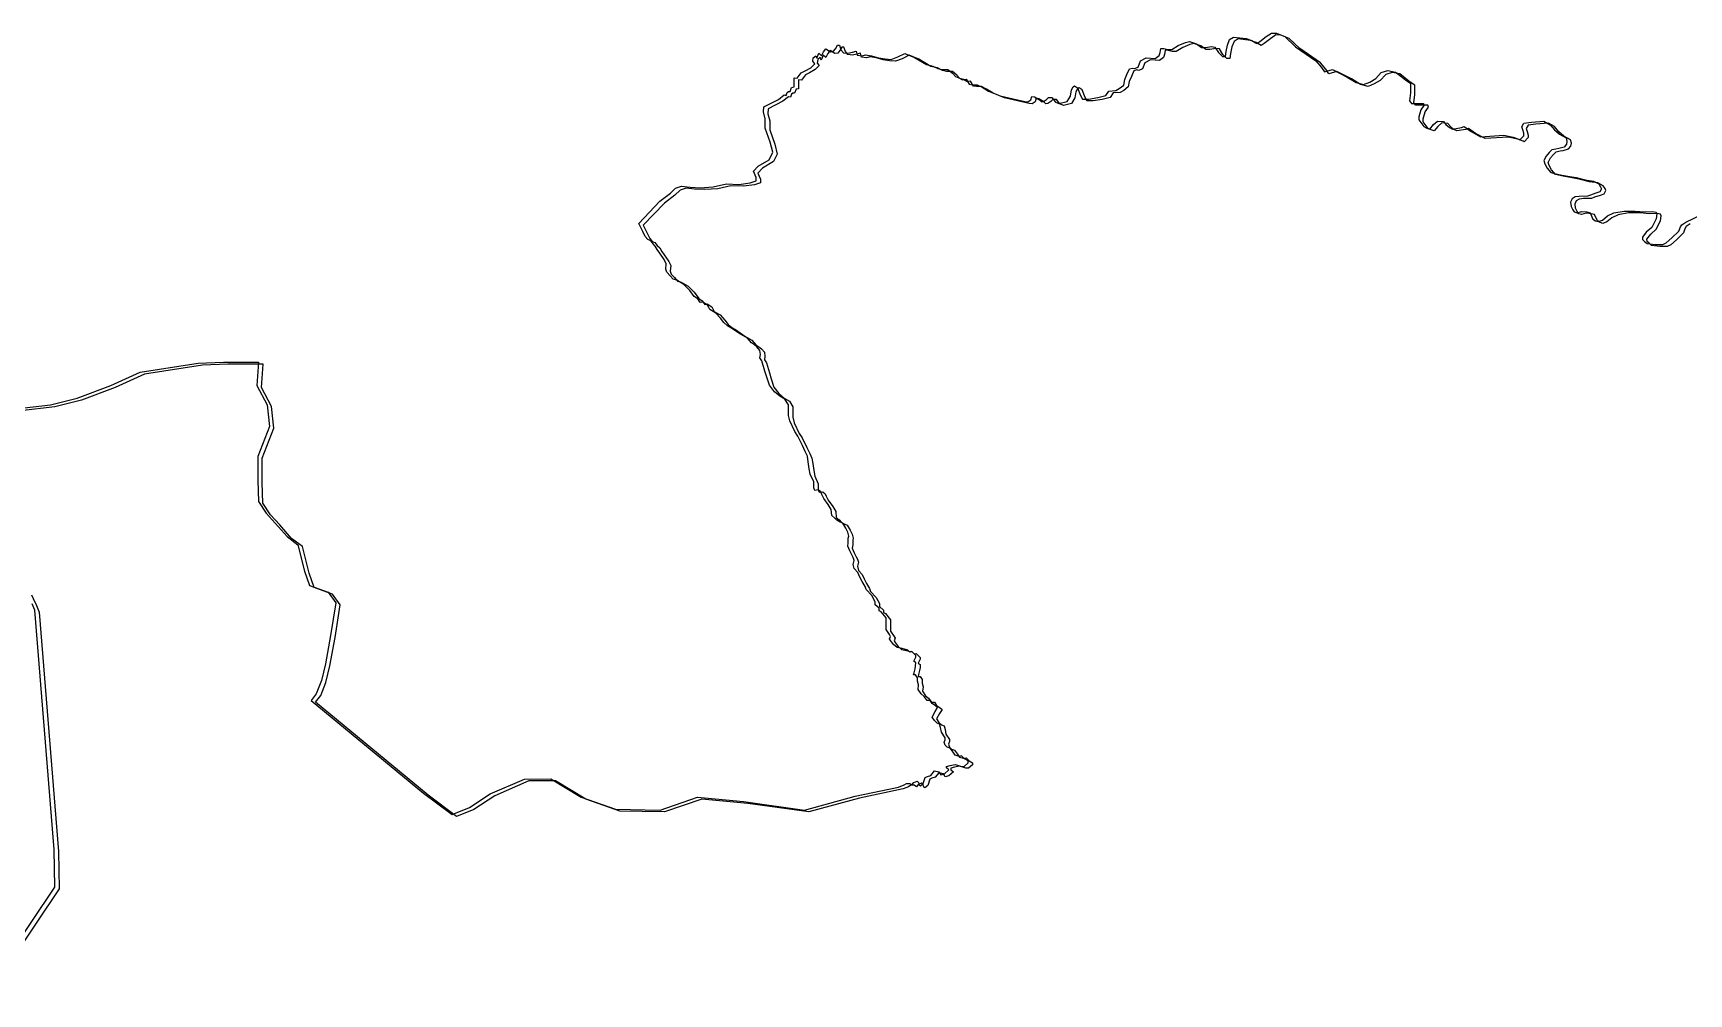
# Model space of a CAD drawing. Header units: inches. Extents: x 33.9 to 41.9, y -4.8 to 5.4.
# Drawn here: x 37.1919 to 37.5843, y -1.7434 to -1.5155 of the extents above; entities that cross this region are included whole.
import ezdxf

# ---------------------------------------------------------------- set-up
doc = ezdxf.new("R2010")
doc.units = ezdxf.units.IN
doc.header["$MEASUREMENT"] = 0
doc.layers.add('Counties', color=7, linetype='Continuous')

msp = doc.modelspace()

# ---------------------------------------------------------------- linework, layer by layer
at = {"layer": 'Counties'}
for points in [[(37.18778, -1.60464), (37.19594, -1.60365), (37.20231, -1.60207), (37.21028, -1.59911), (37.21725, -1.59594), (37.23098, -1.59377), (37.23695, -1.59357), (37.24113, -1.59357), (37.24531, -1.59357), (37.24491, -1.5991), (37.24729, -1.60364), (37.24789, -1.60878), (37.24509, -1.61589), (37.24509, -1.62162), (37.24528, -1.62656), (37.24707, -1.62933), (37.24926, -1.6317), (37.25205, -1.63491), (37.25463, -1.63683), (37.25621, -1.64315), (37.2574, -1.64651), (37.25959, -1.6473), (37.26178, -1.64809), (37.26357, -1.65066), (37.26237, -1.65836), (37.26117, -1.66508), (37.26017, -1.66903), (37.25897, -1.67219), (37.25777, -1.67377), (37.2844, -1.6958), (37.29119, -1.70083), (37.29528, -1.69919), (37.30021, -1.69591), (37.30831, -1.69242), (37.3146, -1.69238), (37.32178, -1.69675), (37.32985, -1.69958), (37.34045, -1.69979), (37.3493, -1.69673), (37.36024, -1.69775), (37.37465, -1.69976), (37.38666, -1.69648), (37.39699, -1.69431), (37.3983, -1.69379), (37.39883, -1.69344), (37.39962, -1.69344), (37.40014, -1.69379), (37.40058, -1.69326), (37.40137, -1.69291), (37.40172, -1.69327), (37.40189, -1.69388), (37.40215, -1.69406), (37.40284, -1.69346), (37.40332, -1.69203), (37.4038, -1.69179), (37.40463, -1.69155), (37.40547, -1.69048), (37.40654, -1.69072), (37.40702, -1.69144), (37.40785, -1.6912), (37.40893, -1.69025), (37.40833, -1.68977), (37.40833, -1.68941), (37.40917, -1.68918), (37.41036, -1.68894), (37.41119, -1.68918), (37.41191, -1.68942), (37.4125, -1.68942), (37.41346, -1.68859), (37.41346, -1.68811), (37.41263, -1.68763), (37.41192, -1.68692), (37.41132, -1.68703), (37.41037, -1.68679), (37.4099, -1.68608), (37.40918, -1.68512), (37.40847, -1.68488), (37.40799, -1.6844), (37.40776, -1.68368), (37.408, -1.68309), (37.408, -1.68261), (37.40717, -1.6813), (37.40694, -1.68022), (37.4067, -1.67939), (37.40611, -1.67915), (37.40551, -1.67855), (37.40492, -1.67771), (37.40564, -1.6764), (37.40624, -1.67545), (37.40576, -1.67509), (37.40493, -1.67449), (37.40446, -1.67377), (37.40374, -1.67377), (37.40303, -1.67281), (37.40232, -1.67222), (37.40161, -1.67114), (37.40173, -1.67007), (37.4015, -1.66923), (37.4015, -1.6684), (37.40103, -1.66768), (37.40055, -1.66768), (37.40067, -1.6672), (37.40091, -1.66625), (37.40103, -1.66553), (37.40104, -1.66482), (37.40056, -1.66446), (37.40104, -1.6635), (37.40104, -1.66315), (37.40009, -1.66219), (37.39961, -1.66231), (37.39914, -1.66183), (37.39783, -1.66147), (37.39664, -1.66123), (37.39581, -1.66051), (37.3951, -1.65955), (37.39486, -1.65919), (37.3951, -1.6586), (37.39486, -1.65812), (37.39403, -1.65693), (37.39404, -1.65525), (37.39404, -1.65418), (37.39286, -1.65275), (37.39238, -1.65251), (37.39238, -1.65191), (37.39143, -1.65107), (37.39144, -1.65036), (37.39061, -1.64892), (37.3893, -1.64749), (37.38907, -1.64677), (37.38836, -1.64558), (37.38776, -1.6445), (37.38729, -1.64343), (37.38646, -1.64247), (37.38623, -1.64152), (37.38647, -1.64056), (37.38623, -1.63984), (37.38588, -1.63925), (37.3854, -1.63829), (37.38493, -1.63722), (37.38505, -1.63638), (37.38506, -1.63531), (37.38518, -1.63483), (37.38494, -1.63387), (37.38447, -1.63292), (37.38376, -1.63172), (37.38316, -1.63148), (37.38233, -1.631), (37.38186, -1.63053), (37.38114, -1.62993), (37.38103, -1.6285), (37.38032, -1.6273), (37.37925, -1.62587), (37.37878, -1.62491), (37.37854, -1.62431), (37.37795, -1.62384), (37.37712, -1.62395), (37.37688, -1.62336), (37.37688, -1.62192), (37.37606, -1.62013), (37.37582, -1.61882), (37.37559, -1.61715), (37.37536, -1.61583), (37.37488, -1.61476), (37.37417, -1.61333), (37.37311, -1.61106), (37.3724, -1.60998), (37.37122, -1.60747), (37.37086, -1.60616), (37.37087, -1.60473), (37.37087, -1.60365), (37.37004, -1.60234), (37.36886, -1.60162), (37.36755, -1.60054), (37.36636, -1.59899), (37.36577, -1.59708), (37.3653, -1.59565), (37.3646, -1.59326), (37.36412, -1.59254), (37.36424, -1.59171), (37.36413, -1.59075), (37.36342, -1.58992), (37.36282, -1.58944), (37.36211, -1.58896), (37.36116, -1.58788), (37.3595, -1.58692), (37.35724, -1.58537), (37.35641, -1.58489), (37.35557, -1.58417), (37.35474, -1.58309), (37.35368, -1.5819), (37.35261, -1.5813), (37.35225, -1.58106), (37.35201, -1.58058), (37.35166, -1.57998), (37.35059, -1.57927), (37.34999, -1.57938), (37.3494, -1.57855), (37.34857, -1.57795), (37.3475, -1.57651), (37.34607, -1.57508), (37.34441, -1.57412), (37.34358, -1.57388), (37.34287, -1.57304), (37.34203, -1.57221), (37.3418, -1.57149), (37.34192, -1.57018), (37.34145, -1.56922), (37.34038, -1.56767), (37.33979, -1.56683), (37.33932, -1.566), (37.33872, -1.5654), (37.33813, -1.56468), (37.33753, -1.56444), (37.33694, -1.56372), (37.33635, -1.56253), (37.3354, -1.56062), (37.34043, -1.55538), (37.34294, -1.55347), (37.34413, -1.55228), (37.34556, -1.55181), (37.34759, -1.55205), (37.34997, -1.55218), (37.35307, -1.55195), (37.35617, -1.55124), (37.35915, -1.55136), (37.36177, -1.55101), (37.3632, -1.55054), (37.3632, -1.5497), (37.36261, -1.54827), (37.36369, -1.54708), (37.36632, -1.54553), (37.36716, -1.54374), (37.36657, -1.54136), (37.36539, -1.53801), (37.3654, -1.53586), (37.36493, -1.53419), (37.36505, -1.533), (37.36851, -1.53122), (37.36983, -1.53015), (37.3703, -1.53027), (37.37054, -1.52955), (37.3709, -1.52931), (37.37126, -1.52931), (37.37162, -1.52836), (37.37222, -1.52824), (37.37222, -1.52729), (37.37222, -1.52609), (37.37294, -1.52621), (37.3739, -1.5249), (37.37485, -1.52443), (37.37616, -1.52372), (37.37712, -1.52276), (37.37665, -1.52217), (37.37677, -1.52133), (37.37737, -1.52085), (37.3776, -1.52145), (37.37808, -1.52026), (37.37868, -1.52086), (37.37916, -1.5199), (37.37975, -1.51919), (37.38082, -1.51991), (37.38154, -1.51979), (37.38202, -1.5192), (37.3825, -1.51836), (37.38297, -1.51836), (37.38333, -1.51944), (37.38392, -1.52015), (37.38499, -1.52028), (37.38607, -1.52004), (37.3869, -1.5198), (37.38714, -1.52076), (37.38833, -1.52088), (37.38916, -1.52064), (37.39059, -1.52088), (37.39226, -1.52137), (37.3938, -1.52161), (37.39523, -1.52173), (37.39679, -1.52114), (37.39846, -1.52031), (37.40072, -1.52126), (37.40357, -1.52294), (37.40512, -1.5233), (37.40631, -1.5239), (37.40726, -1.52414), (37.40833, -1.52415), (37.40869, -1.52415), (37.40976, -1.52498), (37.41047, -1.52582), (37.4113, -1.52606), (37.41214, -1.52654), (37.41297, -1.52642), (37.41368, -1.52762), (37.4144, -1.52774), (37.41559, -1.52774), (37.41678, -1.52834), (37.41832, -1.5293), (37.42106, -1.53038), (37.42415, -1.5311), (37.42689, -1.5317), (37.42761, -1.53183), (37.42832, -1.53135), (37.42856, -1.53051), (37.42916, -1.53064), (37.43035, -1.53135), (37.43082, -1.53183), (37.4313, -1.53171), (37.43202, -1.53124), (37.43249, -1.53076), (37.43333, -1.53076), (37.43416, -1.53184), (37.43499, -1.5322), (37.4369, -1.53173), (37.43774, -1.53042), (37.43798, -1.52898), (37.43834, -1.52827), (37.4387, -1.52803), (37.43941, -1.52851), (37.44012, -1.5303), (37.44059, -1.53114), (37.44131, -1.53114), (37.44202, -1.53114), (37.44417, -1.53079), (37.44608, -1.53031), (37.4468, -1.52924), (37.44847, -1.52913), (37.4493, -1.52865), (37.45038, -1.52782), (37.45062, -1.52651), (37.4511, -1.52531), (37.4517, -1.524), (37.45242, -1.52377), (37.45289, -1.52389), (37.45373, -1.52353), (37.45433, -1.5221), (37.45564, -1.52139), (37.45779, -1.52151), (37.45874, -1.5208), (37.45898, -1.52008), (37.45911, -1.51913), (37.45982, -1.51913), (37.46077, -1.51937), (37.46173, -1.51937), (37.46328, -1.51842), (37.46495, -1.51771), (37.4659, -1.51747), (37.46757, -1.51807), (37.46876, -1.51891), (37.46971, -1.51891), (37.47114, -1.51868), (37.47197, -1.5188), (37.4728, -1.52011), (37.47375, -1.52107), (37.47447, -1.52107), (37.47459, -1.51988), (37.47495, -1.51833), (37.47543, -1.51702), (37.47639, -1.51642), (37.47937, -1.51679), (37.48068, -1.51727), (37.48187, -1.51799), (37.48258, -1.51751), (37.48414, -1.51632), (37.48533, -1.51549), (37.48652, -1.51549), (37.48854, -1.51633), (37.49104, -1.51872), (37.49591, -1.52207), (37.49721, -1.52363), (37.49793, -1.5247), (37.49984, -1.52411), (37.50328, -1.52591), (37.50542, -1.52722), (37.50721, -1.52771), (37.50864, -1.52711), (37.51007, -1.52628), (37.51139, -1.52485), (37.51294, -1.52438), (37.51473, -1.52474), (37.51603, -1.5257), (37.51722, -1.52666), (37.51829, -1.52737), (37.51828, -1.52964), (37.51804, -1.53155), (37.51851, -1.53215), (37.52078, -1.53215), (37.52137, -1.53215), (37.52149, -1.53263), (37.52077, -1.5337), (37.52029, -1.53537), (37.52028, -1.53609), (37.52147, -1.53764), (37.52218, -1.538), (37.5229, -1.53824), (37.52374, -1.53717), (37.52469, -1.53634), (37.52612, -1.53646), (37.52671, -1.53718), (37.52755, -1.53789), (37.52826, -1.53825), (37.53041, -1.5379), (37.531, -1.53766), (37.53266, -1.53886), (37.53493, -1.54006), (37.54041, -1.53971), (37.54267, -1.54019), (37.54398, -1.54067), (37.54422, -1.54079), (37.54517, -1.53984), (37.54517, -1.53925), (37.54494, -1.53841), (37.5447, -1.53769), (37.54518, -1.53686), (37.54697, -1.53662), (37.54995, -1.53639), (37.55138, -1.53723), (37.55245, -1.53843), (37.55363, -1.5395), (37.55518, -1.54034), (37.5554, -1.54113), (37.5553, -1.54182), (37.55471, -1.54252), (37.55343, -1.54289), (37.55273, -1.543), (37.55182, -1.54321), (37.55118, -1.5438), (37.55043, -1.54466), (37.54989, -1.54573), (37.55016, -1.54648), (37.55069, -1.5475), (37.55159, -1.54858), (37.55341, -1.54901), (37.5556, -1.54939), (37.55757, -1.54977), (37.5597, -1.55031), (37.56168, -1.55059), (37.56291, -1.55123), (37.56338, -1.55193), (37.5636, -1.55241), (37.56317, -1.55317), (37.56226, -1.55349), (37.56098, -1.55391), (37.56023, -1.55418), (37.55831, -1.55423), (37.55734, -1.55433), (37.5566, -1.55476), (37.55627, -1.55556), (37.55638, -1.55658), (37.5568, -1.55739), (37.55712, -1.55787), (37.55781, -1.55809), (37.55888, -1.55777), (37.56011, -1.55788), (37.56086, -1.5581), (37.56155, -1.5596), (37.56219, -1.55998), (37.56283, -1.56019), (37.56379, -1.55982), (37.56502, -1.55886), (37.56652, -1.55811), (37.56892, -1.55769), (37.57159, -1.55769), (37.57388, -1.55791), (37.5757, -1.55781), (37.57655, -1.55797), (37.57666, -1.55835), (37.57655, -1.55953), (37.57548, -1.56157), (37.57419, -1.56269), (37.57328, -1.56392), (37.57333, -1.56446), (37.57381, -1.56489), (37.5744, -1.56543), (37.57632, -1.56565), (37.57808, -1.56565), (37.57893, -1.56522), (37.58027, -1.56405), (37.58193, -1.56244), (37.58231, -1.56147), (37.58263, -1.56094), (37.58354, -1.5603), (37.58717, -1.55859)], [(37.18778, -1.60464), (37.19594, -1.60365), (37.20231, -1.60207), (37.21028, -1.59911), (37.21725, -1.59594), (37.23098, -1.59377), (37.23695, -1.59357), (37.24113, -1.59357), (37.24531, -1.59357), (37.24491, -1.5991), (37.24729, -1.60364), (37.24789, -1.60878), (37.24509, -1.61589), (37.24509, -1.62162), (37.24528, -1.62656), (37.24707, -1.62933), (37.24926, -1.6317), (37.25205, -1.63491), (37.25463, -1.63683), (37.25621, -1.64315), (37.2574, -1.64651), (37.25959, -1.6473), (37.26178, -1.64809), (37.26357, -1.65066), (37.26237, -1.65836), (37.26117, -1.66508), (37.26017, -1.66903), (37.25897, -1.67219), (37.25777, -1.67377), (37.2844, -1.6958), (37.29119, -1.70083), (37.29528, -1.69919), (37.30021, -1.69591), (37.30831, -1.69242), (37.3146, -1.69238), (37.32178, -1.69675), (37.32985, -1.69958), (37.34045, -1.69979), (37.3493, -1.69673), (37.36024, -1.69775), (37.37465, -1.69976), (37.38666, -1.69648), (37.39699, -1.69431), (37.3983, -1.69379), (37.39883, -1.69344), (37.39962, -1.69344), (37.40014, -1.69379), (37.40058, -1.69326), (37.40137, -1.69291), (37.40172, -1.69327), (37.40189, -1.69388), (37.40215, -1.69406), (37.40284, -1.69346), (37.40332, -1.69203), (37.4038, -1.69179), (37.40463, -1.69155), (37.40547, -1.69048), (37.40654, -1.69072), (37.40702, -1.69144), (37.40785, -1.6912), (37.40893, -1.69025), (37.40833, -1.68977), (37.40833, -1.68941), (37.40917, -1.68918), (37.41036, -1.68894), (37.41119, -1.68918), (37.41191, -1.68942), (37.4125, -1.68942), (37.41346, -1.68859), (37.41346, -1.68811), (37.41263, -1.68763), (37.41192, -1.68692), (37.41132, -1.68703), (37.41037, -1.68679), (37.4099, -1.68608), (37.40918, -1.68512), (37.40847, -1.68488), (37.40799, -1.6844), (37.40776, -1.68368), (37.408, -1.68309), (37.408, -1.68261), (37.40717, -1.6813), (37.40694, -1.68022), (37.4067, -1.67939), (37.40611, -1.67915), (37.40551, -1.67855), (37.40492, -1.67771), (37.40564, -1.6764), (37.40624, -1.67545), (37.40576, -1.67509), (37.40493, -1.67449), (37.40446, -1.67377), (37.40374, -1.67377), (37.40303, -1.67281), (37.40232, -1.67222), (37.40161, -1.67114), (37.40173, -1.67007), (37.4015, -1.66923), (37.4015, -1.6684), (37.40103, -1.66768), (37.40055, -1.66768), (37.40067, -1.6672), (37.40091, -1.66625), (37.40103, -1.66553), (37.40104, -1.66482), (37.40056, -1.66446), (37.40104, -1.6635), (37.40104, -1.66315), (37.40009, -1.66219), (37.39961, -1.66231), (37.39914, -1.66183), (37.39783, -1.66147), (37.39664, -1.66123), (37.39581, -1.66051), (37.3951, -1.65955), (37.39486, -1.65919), (37.3951, -1.6586), (37.39486, -1.65812), (37.39403, -1.65693), (37.39404, -1.65525), (37.39404, -1.65418), (37.39286, -1.65275), (37.39238, -1.65251), (37.39238, -1.65191), (37.39143, -1.65107), (37.39144, -1.65036), (37.39061, -1.64892), (37.3893, -1.64749), (37.38907, -1.64677), (37.38836, -1.64558), (37.38776, -1.6445), (37.38729, -1.64343), (37.38646, -1.64247), (37.38623, -1.64152), (37.38647, -1.64056), (37.38623, -1.63984), (37.38588, -1.63925), (37.3854, -1.63829), (37.38493, -1.63722), (37.38505, -1.63638), (37.38506, -1.63531), (37.38518, -1.63483), (37.38494, -1.63387), (37.38447, -1.63292), (37.38376, -1.63172), (37.38316, -1.63148), (37.38233, -1.631), (37.38186, -1.63053), (37.38114, -1.62993), (37.38103, -1.6285), (37.38032, -1.6273), (37.37925, -1.62587), (37.37878, -1.62491), (37.37854, -1.62431), (37.37795, -1.62384), (37.37712, -1.62395), (37.37688, -1.62336), (37.37688, -1.62192), (37.37606, -1.62013), (37.37582, -1.61882), (37.37559, -1.61715), (37.37536, -1.61583), (37.37488, -1.61476), (37.37417, -1.61333), (37.37311, -1.61106), (37.3724, -1.60998), (37.37122, -1.60747), (37.37086, -1.60616), (37.37087, -1.60473), (37.37087, -1.60365), (37.37004, -1.60234), (37.36886, -1.60162), (37.36755, -1.60054), (37.36636, -1.59899), (37.36577, -1.59708), (37.3653, -1.59565), (37.3646, -1.59326), (37.36412, -1.59254), (37.36424, -1.59171), (37.36413, -1.59075), (37.36342, -1.58992), (37.36282, -1.58944), (37.36211, -1.58896), (37.36116, -1.58788), (37.3595, -1.58692), (37.35724, -1.58537), (37.35641, -1.58489), (37.35557, -1.58417), (37.35474, -1.58309), (37.35368, -1.5819), (37.35261, -1.5813), (37.35225, -1.58106), (37.35201, -1.58058), (37.35166, -1.57998), (37.35059, -1.57927), (37.34999, -1.57938), (37.3494, -1.57855), (37.34857, -1.57795), (37.3475, -1.57651), (37.34607, -1.57508), (37.34441, -1.57412), (37.34358, -1.57388), (37.34287, -1.57304), (37.34203, -1.57221), (37.3418, -1.57149), (37.34192, -1.57018), (37.34145, -1.56922), (37.34038, -1.56767), (37.33979, -1.56683), (37.33932, -1.566), (37.33872, -1.5654), (37.33813, -1.56468), (37.33753, -1.56444), (37.33694, -1.56372), (37.33635, -1.56253), (37.3354, -1.56062), (37.34043, -1.55538), (37.34294, -1.55347), (37.34413, -1.55228), (37.34556, -1.55181), (37.34759, -1.55205), (37.34997, -1.55218), (37.35307, -1.55195), (37.35617, -1.55124), (37.35915, -1.55136), (37.36177, -1.55101), (37.3632, -1.55054), (37.3632, -1.5497), (37.36261, -1.54827), (37.36369, -1.54708), (37.36632, -1.54553), (37.36716, -1.54374), (37.36657, -1.54136), (37.36539, -1.53801), (37.3654, -1.53586), (37.36493, -1.53419), (37.36505, -1.533), (37.36851, -1.53122), (37.36983, -1.53015), (37.3703, -1.53027), (37.37054, -1.52955), (37.3709, -1.52931), (37.37126, -1.52931), (37.37162, -1.52836), (37.37222, -1.52824), (37.37222, -1.52729), (37.37222, -1.52609), (37.37294, -1.52621), (37.3739, -1.5249), (37.37485, -1.52443), (37.37616, -1.52372), (37.37712, -1.52276), (37.37665, -1.52217), (37.37677, -1.52133), (37.37737, -1.52085), (37.3776, -1.52145), (37.37808, -1.52026), (37.37868, -1.52086), (37.37916, -1.5199), (37.37975, -1.51919), (37.38082, -1.51991), (37.38154, -1.51979), (37.38202, -1.5192), (37.3825, -1.51836), (37.38297, -1.51836), (37.38333, -1.51944), (37.38392, -1.52015), (37.38499, -1.52028), (37.38607, -1.52004), (37.3869, -1.5198), (37.38714, -1.52076), (37.38833, -1.52088), (37.38916, -1.52064), (37.39059, -1.52088), (37.39226, -1.52137), (37.3938, -1.52161), (37.39523, -1.52173), (37.39679, -1.52114), (37.39846, -1.52031), (37.40072, -1.52126), (37.40357, -1.52294), (37.40512, -1.5233), (37.40631, -1.5239), (37.40726, -1.52414), (37.40833, -1.52415), (37.40869, -1.52415), (37.40976, -1.52498), (37.41047, -1.52582), (37.4113, -1.52606), (37.41214, -1.52654), (37.41297, -1.52642), (37.41368, -1.52762), (37.4144, -1.52774), (37.41559, -1.52774), (37.41678, -1.52834), (37.41832, -1.5293), (37.42106, -1.53038), (37.42415, -1.5311), (37.42689, -1.5317), (37.42761, -1.53183), (37.42832, -1.53135), (37.42856, -1.53051), (37.42916, -1.53064), (37.43035, -1.53135), (37.43082, -1.53183), (37.4313, -1.53171), (37.43202, -1.53124), (37.43249, -1.53076), (37.43333, -1.53076), (37.43416, -1.53184), (37.43499, -1.5322), (37.4369, -1.53173), (37.43774, -1.53042), (37.43798, -1.52898), (37.43834, -1.52827), (37.4387, -1.52803), (37.43941, -1.52851), (37.44012, -1.5303), (37.44059, -1.53114), (37.44131, -1.53114), (37.44202, -1.53114), (37.44417, -1.53079), (37.44608, -1.53031), (37.4468, -1.52924), (37.44847, -1.52913), (37.4493, -1.52865), (37.45038, -1.52782), (37.45062, -1.52651), (37.4511, -1.52531), (37.4517, -1.524), (37.45242, -1.52377), (37.45289, -1.52389), (37.45373, -1.52353), (37.45433, -1.5221), (37.45564, -1.52139), (37.45779, -1.52151), (37.45874, -1.5208), (37.45898, -1.52008), (37.45911, -1.51913), (37.45982, -1.51913), (37.46077, -1.51937), (37.46173, -1.51937), (37.46328, -1.51842), (37.46495, -1.51771), (37.4659, -1.51747), (37.46757, -1.51807), (37.46876, -1.51891), (37.46971, -1.51891), (37.47114, -1.51868), (37.47197, -1.5188), (37.4728, -1.52011), (37.47375, -1.52107), (37.47447, -1.52107), (37.47459, -1.51988), (37.47495, -1.51833), (37.47543, -1.51702), (37.47639, -1.51642), (37.47937, -1.51679), (37.48068, -1.51727), (37.48187, -1.51799), (37.48258, -1.51751), (37.48414, -1.51632), (37.48533, -1.51549), (37.48652, -1.51549), (37.48854, -1.51633), (37.49104, -1.51872), (37.49591, -1.52207), (37.49721, -1.52363), (37.49793, -1.5247), (37.49984, -1.52411), (37.50328, -1.52591), (37.50542, -1.52722), (37.50721, -1.52771), (37.50864, -1.52711), (37.51007, -1.52628), (37.51139, -1.52485), (37.51294, -1.52438), (37.51473, -1.52474), (37.51603, -1.5257), (37.51722, -1.52666), (37.51829, -1.52737), (37.51828, -1.52964), (37.51804, -1.53155), (37.51851, -1.53215), (37.52078, -1.53215), (37.52137, -1.53215), (37.52149, -1.53263), (37.52077, -1.5337), (37.52029, -1.53537), (37.52028, -1.53609), (37.52147, -1.53764), (37.52218, -1.538), (37.5229, -1.53824), (37.52374, -1.53717), (37.52469, -1.53634), (37.52612, -1.53646), (37.52671, -1.53718), (37.52755, -1.53789), (37.52826, -1.53825), (37.53041, -1.5379), (37.531, -1.53766), (37.53266, -1.53886), (37.53493, -1.54006), (37.54041, -1.53971), (37.54267, -1.54019), (37.54398, -1.54067), (37.54422, -1.54079), (37.54517, -1.53984), (37.54517, -1.53925), (37.54494, -1.53841), (37.5447, -1.53769), (37.54518, -1.53686), (37.54697, -1.53662), (37.54995, -1.53639), (37.55138, -1.53723), (37.55245, -1.53843), (37.55363, -1.5395), (37.55518, -1.54034), (37.5554, -1.54113), (37.5553, -1.54182), (37.55471, -1.54252), (37.55343, -1.54289), (37.55273, -1.543), (37.55182, -1.54321), (37.55118, -1.5438), (37.55043, -1.54466), (37.54989, -1.54573), (37.55016, -1.54648), (37.55069, -1.5475), (37.55159, -1.54858), (37.55341, -1.54901), (37.5556, -1.54939), (37.55757, -1.54977), (37.5597, -1.55031), (37.56168, -1.55059), (37.56291, -1.55123), (37.56338, -1.55193), (37.5636, -1.55241), (37.56317, -1.55317), (37.56226, -1.55349), (37.56098, -1.55391), (37.56023, -1.55418), (37.55831, -1.55423), (37.55734, -1.55433), (37.5566, -1.55476), (37.55627, -1.55556), (37.55638, -1.55658), (37.5568, -1.55739), (37.55712, -1.55787), (37.55781, -1.55809), (37.55888, -1.55777), (37.56011, -1.55788), (37.56086, -1.5581), (37.56155, -1.5596), (37.56219, -1.55998), (37.56283, -1.56019), (37.56379, -1.55982), (37.56502, -1.55886), (37.56652, -1.55811), (37.56892, -1.55769), (37.57159, -1.55769), (37.57388, -1.55791), (37.5757, -1.55781), (37.57655, -1.55797), (37.57666, -1.55835), (37.57655, -1.55953), (37.57548, -1.56157), (37.57419, -1.56269), (37.57328, -1.56392), (37.57333, -1.56446), (37.57381, -1.56489), (37.5744, -1.56543), (37.57632, -1.56565), (37.57808, -1.56565), (37.57893, -1.56522), (37.58027, -1.56405), (37.58193, -1.56244), (37.58231, -1.56147), (37.58263, -1.56094), (37.58354, -1.5603), (37.58717, -1.55859)], [(37.58459, -1.56074), (37.58368, -1.56138), (37.58336, -1.56192), (37.58298, -1.56289), (37.58132, -1.56449), (37.57998, -1.56567), (37.57913, -1.5661), (37.57737, -1.56609), (37.57545, -1.56587), (37.57486, -1.56534), (37.57438, -1.56491), (37.57433, -1.56437), (37.57524, -1.56314), (37.57652, -1.56201), (37.5776, -1.55998), (37.57771, -1.5588), (37.5776, -1.55842), (37.57675, -1.55826), (37.57493, -1.55836), (37.57264, -1.55814), (37.56997, -1.55813), (37.56756, -1.55856), (37.56607, -1.55931), (37.56484, -1.56027), (37.56388, -1.56064), (37.56324, -1.56043), (37.5626, -1.56005), (37.56191, -1.55854), (37.56116, -1.55833), (37.55993, -1.55822), (37.55886, -1.55854), (37.55817, -1.55832), (37.55785, -1.55784), (37.55743, -1.55703), (37.55732, -1.55601), (37.55764, -1.55521), (37.55839, -1.55478), (37.55935, -1.55467), (37.56128, -1.55463), (37.56202, -1.55436), (37.56331, -1.55393), (37.56421, -1.55361), (37.56464, -1.55286), (37.56443, -1.55238), (37.56395, -1.55168), (37.56273, -1.55103), (37.56075, -1.55076), (37.55862, -1.55022), (37.55664, -1.54984), (37.55446, -1.54946), (37.55264, -1.54902), (37.55174, -1.54795), (37.55121, -1.54693), (37.55094, -1.54618), (37.55148, -1.5451), (37.55223, -1.54425), (37.55287, -1.54366), (37.55378, -1.54345), (37.55447, -1.54334), (37.55576, -1.54297), (37.55634, -1.54227), (37.55645, -1.54157), (37.55623, -1.54079), (37.55468, -1.53995), (37.55349, -1.53887), (37.55243, -1.53768), (37.551, -1.53684), (37.54802, -1.53707), (37.54623, -1.53731), (37.54575, -1.53814), (37.54599, -1.53886), (37.54622, -1.53969), (37.54622, -1.54029), (37.54526, -1.54124), (37.54503, -1.54112), (37.54372, -1.54064), (37.54146, -1.54016), (37.53597, -1.54051), (37.53371, -1.53931), (37.53205, -1.53811), (37.53145, -1.53835), (37.52931, -1.5387), (37.52859, -1.53834), (37.52776, -1.53762), (37.52717, -1.53691), (37.52574, -1.53678), (37.52478, -1.53762), (37.52395, -1.53869), (37.52323, -1.53845), (37.52252, -1.53809), (37.52133, -1.53653), (37.52134, -1.53582), (37.52182, -1.53415), (37.52254, -1.53308), (37.52242, -1.5326), (37.52182, -1.5326), (37.51956, -1.53259), (37.51909, -1.532), (37.51933, -1.53009), (37.51934, -1.52782), (37.51827, -1.5271), (37.51708, -1.52614), (37.51577, -1.52519), (37.51399, -1.52482), (37.51244, -1.5253), (37.51112, -1.52673), (37.50969, -1.52756), (37.50826, -1.52815), (37.50647, -1.52767), (37.50433, -1.52635), (37.50088, -1.52456), (37.49897, -1.52515), (37.49826, -1.52407), (37.49696, -1.52252), (37.49209, -1.51917), (37.48959, -1.51678), (37.48757, -1.51594), (37.48638, -1.51593), (37.48518, -1.51677), (37.48363, -1.51796), (37.48291, -1.51843), (37.48173, -1.51771), (37.48042, -1.51723), (37.47744, -1.51687), (37.47648, -1.51746), (37.476, -1.51877), (37.47564, -1.52032), (37.47552, -1.52152), (37.4748, -1.52152), (37.47385, -1.52056), (37.47302, -1.51924), (37.47219, -1.51912), (37.47076, -1.51936), (37.4698, -1.51936), (37.46862, -1.51852), (37.46695, -1.51792), (37.466, -1.51816), (37.46433, -1.51887), (37.46277, -1.51982), (37.46182, -1.51982), (37.46087, -1.51958), (37.46015, -1.51957), (37.46003, -1.52053), (37.45979, -1.52124), (37.45883, -1.52196), (37.45669, -1.52183), (37.45538, -1.52255), (37.45478, -1.52398), (37.45394, -1.52433), (37.45346, -1.52421), (37.45275, -1.52445), (37.45215, -1.52576), (37.45167, -1.52695), (37.45142, -1.52827), (37.45035, -1.5291), (37.44951, -1.52957), (37.44785, -1.52969), (37.44713, -1.53076), (37.44522, -1.53123), (37.44307, -1.53159), (37.44236, -1.53159), (37.44164, -1.53158), (37.44117, -1.53075), (37.44046, -1.52896), (37.43975, -1.52848), (37.43939, -1.52872), (37.43903, -1.52943), (37.43879, -1.53086), (37.43795, -1.53217), (37.43604, -1.53265), (37.43521, -1.53229), (37.43438, -1.53121), (37.43354, -1.53121), (37.43306, -1.53169), (37.43235, -1.53216), (37.43187, -1.53228), (37.4314, -1.5318), (37.43021, -1.53108), (37.42961, -1.53096), (37.42937, -1.5318), (37.42865, -1.53227), (37.42794, -1.53215), (37.4252, -1.53155), (37.42211, -1.53083), (37.41937, -1.52975), (37.41782, -1.52879), (37.41663, -1.52819), (37.41544, -1.52819), (37.41473, -1.52806), (37.41402, -1.52687), (37.41318, -1.52699), (37.41235, -1.52651), (37.41152, -1.52627), (37.41081, -1.52543), (37.40974, -1.52459), (37.40938, -1.52459), (37.40831, -1.52459), (37.40736, -1.52435), (37.40617, -1.52375), (37.40462, -1.52339), (37.40176, -1.52171), (37.3995, -1.52075), (37.39783, -1.52158), (37.39628, -1.52218), (37.39485, -1.52205), (37.39331, -1.52181), (37.39164, -1.52133), (37.39021, -1.52109), (37.38938, -1.52133), (37.38818, -1.5212), (37.38795, -1.52025), (37.38711, -1.52049), (37.38604, -1.52072), (37.38497, -1.5206), (37.38438, -1.51988), (37.38402, -1.51881), (37.38355, -1.51881), (37.38307, -1.51964), (37.38259, -1.52024), (37.38187, -1.52035), (37.3808, -1.51964), (37.3802, -1.52035), (37.37972, -1.5213), (37.37913, -1.52071), (37.37865, -1.5219), (37.37841, -1.5213), (37.37782, -1.52178), (37.37769, -1.52261), (37.37817, -1.52321), (37.37721, -1.52416), (37.3759, -1.52488), (37.37494, -1.52535), (37.37399, -1.52666), (37.37327, -1.52654), (37.37327, -1.52773), (37.37326, -1.52869), (37.37267, -1.52881), (37.37231, -1.52976), (37.37195, -1.52976), (37.37159, -1.53), (37.37135, -1.53071), (37.37087, -1.53059), (37.36956, -1.53166), (37.3661, -1.53345), (37.36598, -1.53464), (37.36645, -1.53631), (37.36644, -1.53846), (37.36762, -1.5418), (37.3682, -1.54419), (37.36736, -1.54598), (37.36474, -1.54752), (37.36366, -1.54871), (37.36425, -1.55015), (37.36425, -1.55098), (37.36282, -1.55146), (37.36019, -1.55181), (37.35722, -1.55168), (37.35412, -1.55239), (37.35102, -1.55262), (37.34864, -1.5525), (37.34661, -1.55226), (37.34518, -1.55273), (37.34398, -1.55392), (37.34147, -1.55582), (37.33645, -1.56106), (37.3374, -1.56298), (37.33799, -1.56417), (37.33858, -1.56489), (37.33918, -1.56513), (37.33977, -1.56584), (37.34036, -1.56644), (37.34084, -1.56728), (37.34143, -1.56812), (37.3425, -1.56967), (37.34297, -1.57062), (37.34285, -1.57194), (37.34308, -1.57265), (37.34391, -1.57349), (37.34462, -1.57433), (37.34546, -1.57457), (37.34712, -1.57553), (37.34855, -1.57696), (37.34961, -1.5784), (37.35045, -1.57899), (37.35104, -1.57983), (37.35164, -1.57971), (37.3527, -1.58043), (37.35306, -1.58103), (37.3533, -1.58151), (37.35365, -1.58175), (37.35472, -1.58234), (37.35579, -1.58354), (37.35662, -1.58462), (37.35745, -1.58533), (37.35829, -1.58581), (37.36054, -1.58737), (37.36221, -1.58833), (37.36316, -1.5894), (37.36387, -1.58988), (37.36446, -1.59036), (37.36518, -1.5912), (37.36529, -1.59215), (37.36517, -1.59299), (37.36564, -1.59371), (37.36635, -1.59609), (37.36682, -1.59753), (37.36741, -1.59944), (37.3686, -1.60099), (37.3699, -1.60207), (37.37109, -1.60279), (37.37192, -1.6041), (37.37192, -1.60517), (37.37191, -1.60661), (37.37227, -1.60792), (37.37345, -1.61043), (37.37416, -1.6115), (37.37522, -1.61377), (37.37593, -1.61521), (37.37641, -1.61628), (37.37664, -1.61759), (37.37687, -1.61927), (37.3771, -1.62058), (37.37793, -1.62237), (37.37793, -1.6238), (37.37816, -1.6244), (37.379, -1.62428), (37.37959, -1.62476), (37.37983, -1.62536), (37.3803, -1.62631), (37.38137, -1.62775), (37.38208, -1.62894), (37.38219, -1.63038), (37.38291, -1.63097), (37.38338, -1.63145), (37.38421, -1.63193), (37.38481, -1.63217), (37.38552, -1.63337), (37.38599, -1.63432), (37.38623, -1.63528), (37.38611, -1.63575), (37.3861, -1.63683), (37.38598, -1.63766), (37.38645, -1.63874), (37.38692, -1.63969), (37.38728, -1.64029), (37.38752, -1.64101), (37.38727, -1.64196), (37.38751, -1.64292), (37.38834, -1.64387), (37.38881, -1.64495), (37.3894, -1.64602), (37.39011, -1.64722), (37.39035, -1.64793), (37.39166, -1.64937), (37.39248, -1.6508), (37.39248, -1.65152), (37.39343, -1.65236), (37.39343, -1.65295), (37.39391, -1.65319), (37.39509, -1.65463), (37.39509, -1.6557), (37.39508, -1.65737), (37.39591, -1.65857), (37.39615, -1.65904), (37.39591, -1.65964), (37.39615, -1.66), (37.39686, -1.66096), (37.39769, -1.66167), (37.39888, -1.66191), (37.40019, -1.66228), (37.40066, -1.66275), (37.40114, -1.66264), (37.40209, -1.66359), (37.40209, -1.66395), (37.40161, -1.6649), (37.40208, -1.66526), (37.40208, -1.66598), (37.40196, -1.66669), (37.40172, -1.66765), (37.4016, -1.66813), (37.40207, -1.66813), (37.40255, -1.66884), (37.40254, -1.66968), (37.40278, -1.67051), (37.40266, -1.67159), (37.40337, -1.67266), (37.40408, -1.67326), (37.40479, -1.67422), (37.40551, -1.67422), (37.40598, -1.67494), (37.40681, -1.67554), (37.40729, -1.67589), (37.40669, -1.67685), (37.40597, -1.67816), (37.40656, -1.679), (37.40716, -1.67959), (37.40775, -1.67983), (37.40799, -1.68067), (37.40822, -1.68174), (37.40905, -1.68306), (37.40905, -1.68354), (37.40881, -1.68413), (37.40904, -1.68485), (37.40952, -1.68533), (37.41023, -1.68557), (37.41094, -1.68652), (37.41142, -1.68724), (37.41237, -1.68748), (37.41297, -1.68736), (37.41368, -1.68808), (37.41451, -1.68856), (37.41451, -1.68904), (37.41355, -1.68987), (37.41296, -1.68987), (37.41224, -1.68963), (37.41141, -1.68939), (37.41022, -1.68962), (37.40938, -1.68986), (37.40938, -1.69022), (37.40997, -1.6907), (37.4089, -1.69165), (37.40806, -1.69189), (37.40759, -1.69117), (37.40652, -1.69093), (37.40568, -1.692), (37.40485, -1.69224), (37.40437, -1.69247), (37.40389, -1.69391), (37.4032, -1.69451), (37.40294, -1.69433), (37.40277, -1.69371), (37.40242, -1.69336), (37.40163, -1.69371), (37.40119, -1.69424), (37.40066, -1.69388), (37.39988, -1.69388), (37.39935, -1.69423), (37.39803, -1.69476), (37.3877, -1.69693), (37.3757, -1.7002), (37.36128, -1.6982), (37.35034, -1.69718), (37.3415, -1.70023), (37.3309, -1.70003), (37.32283, -1.69719), (37.31565, -1.69283), (37.30935, -1.69287), (37.30126, -1.69636), (37.29633, -1.69964), (37.29223, -1.70128), (37.28545, -1.69624), (37.25882, -1.67422), (37.26002, -1.67264), (37.26121, -1.66948), (37.26221, -1.66553), (37.26341, -1.65881), (37.26462, -1.65111), (37.26283, -1.64854), (37.26064, -1.64775), (37.25845, -1.64696), (37.25726, -1.6436), (37.25567, -1.63728), (37.2531, -1.63535), (37.2503, -1.63214), (37.24812, -1.62977), (37.24633, -1.62701), (37.24613, -1.62207), (37.24614, -1.61634), (37.24893, -1.60923), (37.24834, -1.60409), (37.24596, -1.59955), (37.24636, -1.59402), (37.24218, -1.59402), (37.238, -1.59402), (37.23203, -1.59422), (37.21829, -1.59639), (37.21132, -1.59955), (37.20336, -1.60252), (37.19699, -1.6041), (37.18883, -1.60509)], [(37.58459, -1.56074), (37.58368, -1.56138), (37.58336, -1.56192), (37.58298, -1.56289), (37.58132, -1.56449), (37.57998, -1.56567), (37.57913, -1.5661), (37.57737, -1.56609), (37.57545, -1.56587), (37.57486, -1.56534), (37.57438, -1.56491), (37.57433, -1.56437), (37.57524, -1.56314), (37.57652, -1.56201), (37.5776, -1.55998), (37.57771, -1.5588), (37.5776, -1.55842), (37.57675, -1.55826), (37.57493, -1.55836), (37.57264, -1.55814), (37.56997, -1.55813), (37.56756, -1.55856), (37.56607, -1.55931), (37.56484, -1.56027), (37.56388, -1.56064), (37.56324, -1.56043), (37.5626, -1.56005), (37.56191, -1.55854), (37.56116, -1.55833), (37.55993, -1.55822), (37.55886, -1.55854), (37.55817, -1.55832), (37.55785, -1.55784), (37.55743, -1.55703), (37.55732, -1.55601), (37.55764, -1.55521), (37.55839, -1.55478), (37.55935, -1.55467), (37.56128, -1.55463), (37.56202, -1.55436), (37.56331, -1.55393), (37.56421, -1.55361), (37.56464, -1.55286), (37.56443, -1.55238), (37.56395, -1.55168), (37.56273, -1.55103), (37.56075, -1.55076), (37.55862, -1.55022), (37.55664, -1.54984), (37.55446, -1.54946), (37.55264, -1.54902), (37.55174, -1.54795), (37.55121, -1.54693), (37.55094, -1.54618), (37.55148, -1.5451), (37.55223, -1.54425), (37.55287, -1.54366), (37.55378, -1.54345), (37.55447, -1.54334), (37.55576, -1.54297), (37.55634, -1.54227), (37.55645, -1.54157), (37.55623, -1.54079), (37.55468, -1.53995), (37.55349, -1.53887), (37.55243, -1.53768), (37.551, -1.53684), (37.54802, -1.53707), (37.54623, -1.53731), (37.54575, -1.53814), (37.54599, -1.53886), (37.54622, -1.53969), (37.54622, -1.54029), (37.54526, -1.54124), (37.54503, -1.54112), (37.54372, -1.54064), (37.54146, -1.54016), (37.53597, -1.54051), (37.53371, -1.53931), (37.53205, -1.53811), (37.53145, -1.53835), (37.52931, -1.5387), (37.52859, -1.53834), (37.52776, -1.53762), (37.52717, -1.53691), (37.52574, -1.53678), (37.52478, -1.53762), (37.52395, -1.53869), (37.52323, -1.53845), (37.52252, -1.53809), (37.52133, -1.53653), (37.52134, -1.53582), (37.52182, -1.53415), (37.52254, -1.53308), (37.52242, -1.5326), (37.52182, -1.5326), (37.51956, -1.53259), (37.51909, -1.532), (37.51933, -1.53009), (37.51934, -1.52782), (37.51827, -1.5271), (37.51708, -1.52614), (37.51577, -1.52519), (37.51399, -1.52482), (37.51244, -1.5253), (37.51112, -1.52673), (37.50969, -1.52756), (37.50826, -1.52815), (37.50647, -1.52767), (37.50433, -1.52635), (37.50088, -1.52456), (37.49897, -1.52515), (37.49826, -1.52407), (37.49696, -1.52252), (37.49209, -1.51917), (37.48959, -1.51678), (37.48757, -1.51594), (37.48638, -1.51593), (37.48518, -1.51677), (37.48363, -1.51796), (37.48291, -1.51843), (37.48173, -1.51771), (37.48042, -1.51723), (37.47744, -1.51687), (37.47648, -1.51746), (37.476, -1.51877), (37.47564, -1.52032), (37.47552, -1.52152), (37.4748, -1.52152), (37.47385, -1.52056), (37.47302, -1.51924), (37.47219, -1.51912), (37.47076, -1.51936), (37.4698, -1.51936), (37.46862, -1.51852), (37.46695, -1.51792), (37.466, -1.51816), (37.46433, -1.51887), (37.46277, -1.51982), (37.46182, -1.51982), (37.46087, -1.51958), (37.46015, -1.51957), (37.46003, -1.52053), (37.45979, -1.52124), (37.45883, -1.52196), (37.45669, -1.52183), (37.45538, -1.52255), (37.45478, -1.52398), (37.45394, -1.52433), (37.45346, -1.52421), (37.45275, -1.52445), (37.45215, -1.52576), (37.45167, -1.52695), (37.45142, -1.52827), (37.45035, -1.5291), (37.44951, -1.52957), (37.44785, -1.52969), (37.44713, -1.53076), (37.44522, -1.53123), (37.44307, -1.53159), (37.44236, -1.53159), (37.44164, -1.53158), (37.44117, -1.53075), (37.44046, -1.52896), (37.43975, -1.52848), (37.43939, -1.52872), (37.43903, -1.52943), (37.43879, -1.53086), (37.43795, -1.53217), (37.43604, -1.53265), (37.43521, -1.53229), (37.43438, -1.53121), (37.43354, -1.53121), (37.43306, -1.53169), (37.43235, -1.53216), (37.43187, -1.53228), (37.4314, -1.5318), (37.43021, -1.53108), (37.42961, -1.53096), (37.42937, -1.5318), (37.42865, -1.53227), (37.42794, -1.53215), (37.4252, -1.53155), (37.42211, -1.53083), (37.41937, -1.52975), (37.41782, -1.52879), (37.41663, -1.52819), (37.41544, -1.52819), (37.41473, -1.52806), (37.41402, -1.52687), (37.41318, -1.52699), (37.41235, -1.52651), (37.41152, -1.52627), (37.41081, -1.52543), (37.40974, -1.52459), (37.40938, -1.52459), (37.40831, -1.52459), (37.40736, -1.52435), (37.40617, -1.52375), (37.40462, -1.52339), (37.40176, -1.52171), (37.3995, -1.52075), (37.39783, -1.52158), (37.39628, -1.52218), (37.39485, -1.52205), (37.39331, -1.52181), (37.39164, -1.52133), (37.39021, -1.52109), (37.38938, -1.52133), (37.38818, -1.5212), (37.38795, -1.52025), (37.38711, -1.52049), (37.38604, -1.52072), (37.38497, -1.5206), (37.38438, -1.51988), (37.38402, -1.51881), (37.38355, -1.51881), (37.38307, -1.51964), (37.38259, -1.52024), (37.38187, -1.52035), (37.3808, -1.51964), (37.3802, -1.52035), (37.37972, -1.5213), (37.37913, -1.52071), (37.37865, -1.5219), (37.37841, -1.5213), (37.37782, -1.52178), (37.37769, -1.52261), (37.37817, -1.52321), (37.37721, -1.52416), (37.3759, -1.52488), (37.37494, -1.52535), (37.37399, -1.52666), (37.37327, -1.52654), (37.37327, -1.52773), (37.37326, -1.52869), (37.37267, -1.52881), (37.37231, -1.52976), (37.37195, -1.52976), (37.37159, -1.53), (37.37135, -1.53071), (37.37087, -1.53059), (37.36956, -1.53166), (37.3661, -1.53345), (37.36598, -1.53464), (37.36645, -1.53631), (37.36644, -1.53846), (37.36762, -1.5418), (37.3682, -1.54419), (37.36736, -1.54598), (37.36474, -1.54752), (37.36366, -1.54871), (37.36425, -1.55015), (37.36425, -1.55098), (37.36282, -1.55146), (37.36019, -1.55181), (37.35722, -1.55168), (37.35412, -1.55239), (37.35102, -1.55262), (37.34864, -1.5525), (37.34661, -1.55226), (37.34518, -1.55273), (37.34398, -1.55392), (37.34147, -1.55582), (37.33645, -1.56106), (37.3374, -1.56298), (37.33799, -1.56417), (37.33858, -1.56489), (37.33918, -1.56513), (37.33977, -1.56584), (37.34036, -1.56644), (37.34084, -1.56728), (37.34143, -1.56812), (37.3425, -1.56967), (37.34297, -1.57062), (37.34285, -1.57194), (37.34308, -1.57265), (37.34391, -1.57349), (37.34462, -1.57433), (37.34546, -1.57457), (37.34712, -1.57553), (37.34855, -1.57696), (37.34961, -1.5784), (37.35045, -1.57899), (37.35104, -1.57983), (37.35164, -1.57971), (37.3527, -1.58043), (37.35306, -1.58103), (37.3533, -1.58151), (37.35365, -1.58175), (37.35472, -1.58234), (37.35579, -1.58354), (37.35662, -1.58462), (37.35745, -1.58533), (37.35829, -1.58581), (37.36054, -1.58737), (37.36221, -1.58833), (37.36316, -1.5894), (37.36387, -1.58988), (37.36446, -1.59036), (37.36518, -1.5912), (37.36529, -1.59215), (37.36517, -1.59299), (37.36564, -1.59371), (37.36635, -1.59609), (37.36682, -1.59753), (37.36741, -1.59944), (37.3686, -1.60099), (37.3699, -1.60207), (37.37109, -1.60279), (37.37192, -1.6041), (37.37192, -1.60517), (37.37191, -1.60661), (37.37227, -1.60792), (37.37345, -1.61043), (37.37416, -1.6115), (37.37522, -1.61377), (37.37593, -1.61521), (37.37641, -1.61628), (37.37664, -1.61759), (37.37687, -1.61927), (37.3771, -1.62058), (37.37793, -1.62237), (37.37793, -1.6238), (37.37816, -1.6244), (37.379, -1.62428), (37.37959, -1.62476), (37.37983, -1.62536), (37.3803, -1.62631), (37.38137, -1.62775), (37.38208, -1.62894), (37.38219, -1.63038), (37.38291, -1.63097), (37.38338, -1.63145), (37.38421, -1.63193), (37.38481, -1.63217), (37.38552, -1.63337), (37.38599, -1.63432), (37.38623, -1.63528), (37.38611, -1.63575), (37.3861, -1.63683), (37.38598, -1.63766), (37.38645, -1.63874), (37.38692, -1.63969), (37.38728, -1.64029), (37.38752, -1.64101), (37.38727, -1.64196), (37.38751, -1.64292), (37.38834, -1.64387), (37.38881, -1.64495), (37.3894, -1.64602), (37.39011, -1.64722), (37.39035, -1.64793), (37.39166, -1.64937), (37.39248, -1.6508), (37.39248, -1.65152), (37.39343, -1.65236), (37.39343, -1.65295), (37.39391, -1.65319), (37.39509, -1.65463), (37.39509, -1.6557), (37.39508, -1.65737), (37.39591, -1.65857), (37.39615, -1.65904), (37.39591, -1.65964), (37.39615, -1.66), (37.39686, -1.66096), (37.39769, -1.66167), (37.39888, -1.66191), (37.40019, -1.66228), (37.40066, -1.66275), (37.40114, -1.66264), (37.40209, -1.66359), (37.40209, -1.66395), (37.40161, -1.6649), (37.40208, -1.66526), (37.40208, -1.66598), (37.40196, -1.66669), (37.40172, -1.66765), (37.4016, -1.66813), (37.40207, -1.66813), (37.40255, -1.66884), (37.40254, -1.66968), (37.40278, -1.67051), (37.40266, -1.67159), (37.40337, -1.67266), (37.40408, -1.67326), (37.40479, -1.67422), (37.40551, -1.67422), (37.40598, -1.67494), (37.40681, -1.67554), (37.40729, -1.67589), (37.40669, -1.67685), (37.40597, -1.67816), (37.40656, -1.679), (37.40716, -1.67959), (37.40775, -1.67983), (37.40799, -1.68067), (37.40822, -1.68174), (37.40905, -1.68306), (37.40905, -1.68354), (37.40881, -1.68413), (37.40904, -1.68485), (37.40952, -1.68533), (37.41023, -1.68557), (37.41094, -1.68652), (37.41142, -1.68724), (37.41237, -1.68748), (37.41297, -1.68736), (37.41368, -1.68808), (37.41451, -1.68856), (37.41451, -1.68904), (37.41355, -1.68987), (37.41296, -1.68987), (37.41224, -1.68963), (37.41141, -1.68939), (37.41022, -1.68962), (37.40938, -1.68986), (37.40938, -1.69022), (37.40997, -1.6907), (37.4089, -1.69165), (37.40806, -1.69189), (37.40759, -1.69117), (37.40652, -1.69093), (37.40568, -1.692), (37.40485, -1.69224), (37.40437, -1.69247), (37.40389, -1.69391), (37.4032, -1.69451), (37.40294, -1.69433), (37.40277, -1.69371), (37.40242, -1.69336), (37.40163, -1.69371), (37.40119, -1.69424), (37.40066, -1.69388), (37.39988, -1.69388), (37.39935, -1.69423), (37.39803, -1.69476), (37.3877, -1.69693), (37.3757, -1.7002), (37.36128, -1.6982), (37.35034, -1.69718), (37.3415, -1.70023), (37.3309, -1.70003), (37.32283, -1.69719), (37.31565, -1.69283), (37.30935, -1.69287), (37.30126, -1.69636), (37.29633, -1.69964), (37.29223, -1.70128), (37.28545, -1.69624), (37.25882, -1.67422), (37.26002, -1.67264), (37.26121, -1.66948), (37.26221, -1.66553), (37.26341, -1.65881), (37.26462, -1.65111), (37.26283, -1.64854), (37.26064, -1.64775), (37.25845, -1.64696), (37.25726, -1.6436), (37.25567, -1.63728), (37.2531, -1.63535), (37.2503, -1.63214), (37.24812, -1.62977), (37.24633, -1.62701), (37.24613, -1.62207), (37.24614, -1.61634), (37.24893, -1.60923), (37.24834, -1.60409), (37.24596, -1.59955), (37.24636, -1.59402), (37.24218, -1.59402), (37.238, -1.59402), (37.23203, -1.59422), (37.21829, -1.59639), (37.21132, -1.59955), (37.20336, -1.60252), (37.19699, -1.6041), (37.18883, -1.60509)], [(37.18027, -1.74293), (37.19702, -1.71804), (37.19683, -1.70915), (37.19227, -1.65237), (37.19162, -1.65082)], [(37.18027, -1.74293), (37.19702, -1.71804), (37.19683, -1.70915), (37.19227, -1.65237), (37.19162, -1.65082)], [(37.19148, -1.64874), (37.19189, -1.64956), (37.19267, -1.65126), (37.19332, -1.65282), (37.19788, -1.70959), (37.19807, -1.71848), (37.18132, -1.74338)], [(37.19148, -1.64874), (37.19189, -1.64956), (37.19267, -1.65126), (37.19332, -1.65282), (37.19788, -1.70959), (37.19807, -1.71848), (37.18132, -1.74338)]]:
    msp.add_lwpolyline(points, dxfattribs=at)

doc.saveas('drawing.dxf')
